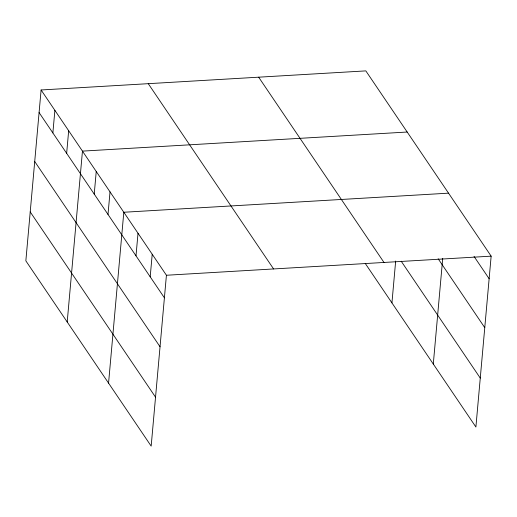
<?xml version="1.0" encoding="UTF-8"?>
<svg xmlns="http://www.w3.org/2000/svg" width="517" height="517" viewBox="0 0 517 517"><rect width="100%" height="100%" fill="white"/><g stroke="black" fill="none" stroke-linecap="round" stroke-linejoin="round"><path stroke-width="0.78" d="M41.102 89.977L25.85 260.846L151.171 446.113L166.422 275.251L41.102 89.977L365.829 70.887L491.15 256.154L475.898 427.023L365.254 263.444M52.87 132.94L54.886 110.36M66.654 153.323L68.671 130.736M67.204 321.981L82.455 151.119L407.183 132.029M94.223 194.082L96.24 171.495M108.008 214.465L110.024 191.878M108.564 383.123L123.809 212.254L448.543 193.164M135.997 255.837L138.013 233.257M150.201 276.834L152.218 254.254M391.938 302.891L395.667 261.059M433.291 364.026L442.72 258.371M166.422 275.251L491.15 256.154M474.044 256.432L489.134 278.741M438.157 258.765L484.765 327.675M401.192 261.188L480.267 378.089M258.668 77.188L383.989 262.455M148.263 83.676L273.583 268.95M39.085 112.564L164.406 297.831M34.717 161.498L160.037 346.765M30.219 211.912L155.539 397.179"/></g></svg>
